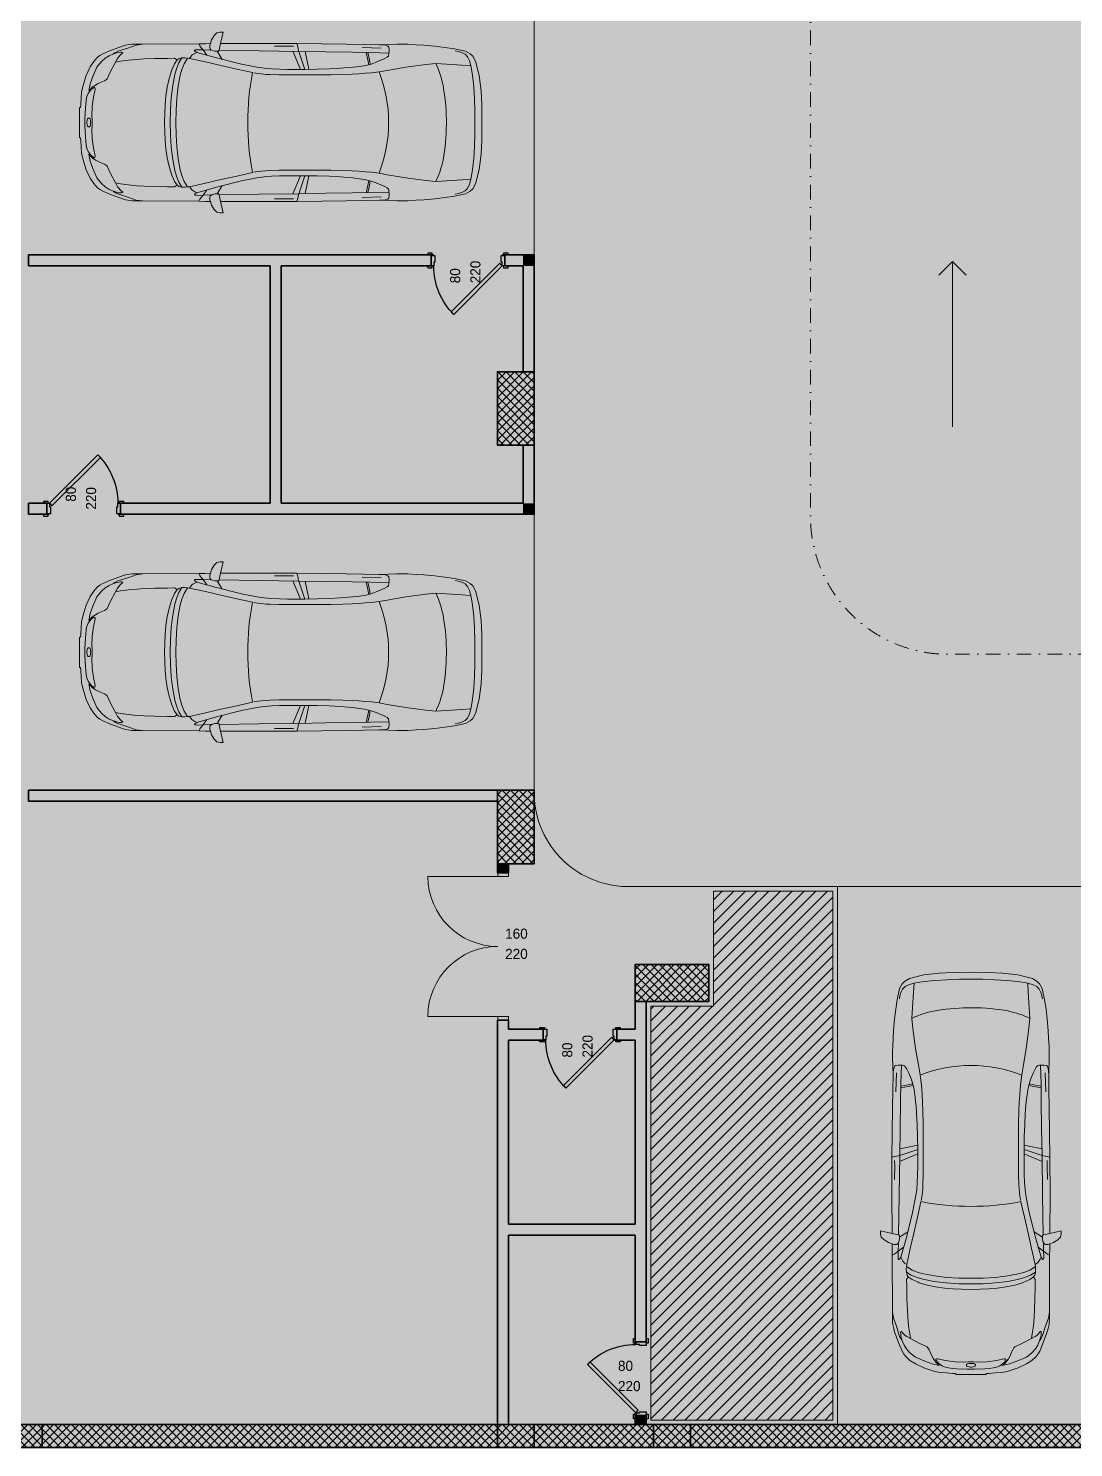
# Model space of a CAD drawing. Header units: millimetres. Extents: x 635850 to 824661, y -5878409 to -5774454.
# Drawn here: x 641890 to 653256, y -5861468 to -5846034 of the extents above; entities that cross this region are included whole.
import ezdxf

# ---------------------------------------------------------------- set-up
doc = ezdxf.new("R2010")
doc.units = ezdxf.units.MM
doc.header["$MEASUREMENT"] = 0
doc.linetypes.add('Dot & Dashed', pattern=[335.138881, 158.75, -88.194444, 0, -88.194437])
for name, color, linetype in [('A - Ndertesa 1 - 2D Drafting', 7, 'Continuous'), ('A - Ndertesa 1 - Muret', 7, 'Continuous'), ('A - Ndertesa 1 - Shtyllat', 7, 'Continuous'), ('ARCHICAD Door Markers', 7, 'Continuous'), ('ARCHICAD Doors', 7, 'Continuous')]:
    doc.layers.add(name, color=color, linetype=linetype)
for name, color, linetype, lineweight, true_color in [('A - Ndertesa 1 - 2D Drafting_Pen_No__102', 7, 'Continuous', 13, 0xcccccc), ('A - Ndertesa 1 - Muret_Pen_No__102', 7, 'Continuous', 13, 0xcccccc), ('A - Ndertesa 1 - Muret_Pen_No__82', 7, 'Continuous', 20, 0xaaaaaa), ('A - Ndertesa 1 - Veturat_Pen_No__102', 7, 'Continuous', 13, 0xcccccc), ('ARCHICAD Door Markers_Pen_No__112', 7, 'Continuous', 13, 0xd5aaaa)]:
    doc.layers.add(name, color=color, linetype=linetype, lineweight=lineweight, true_color=true_color)
for name, color, linetype, lineweight in [('A - Ndertesa 1 - Muret_Pen_No__22', 8, 'Continuous', 35), ('A - Ndertesa 1 - Shtyllat_Pen_No__101', 252, 'Continuous', 13), ('A - Ndertesa 1 - Shtyllat_Pen_No__22', 8, 'Continuous', 35), ('A - Ndertesa 1- Pllaka meskatit 28 cm_Pen_No__121', 255, 'Continuous', 0), ('A - Ndertesa 1- Pllaka meskatit 28 cm_Pen_No__2', 8, 'Continuous', 15), ('ARCHICAD Doors_Pen_No__101', 252, 'Continuous', 13), ('ARCHICAD Doors_Pen_No__22', 8, 'Continuous', 35), ('ARCHICAD Doors_Pen_No__42', 8, 'Continuous', 25)]:
    doc.layers.add(name, color=color, linetype=linetype, lineweight=lineweight)
doc.styles.add('GENERATED_STYLE_1', font='GOTHIC.TTF')
pattern_1 = [(45, (664183.82, -5827429.525), (-45.96194, 45.96194), []), (135, (664183.82, -5827429.525), (45.96194, 45.96194), [])]

# ---------------------------------------------------------------- blocks, each defined once
blk = doc.blocks.new('Wall_9', base_point=(672240, -5861468))
at = {"layer": 'A - Ndertesa 1 - Muret_Pen_No__82', "linetype": 'Continuous', "lineweight": 20, "true_color": 0xaaaaaa}
h = blk.add_hatch(dxfattribs=at)
h.set_pattern_fill('Concrete_Block', color=253, style=0, pattern_type=2)
h.set_pattern_definition(pattern_1)
h.paths.add_polyline_path([(646990, -5861218), (642040, -5861218), (642040, -5861468), (646990, -5861468)])
h = blk.add_hatch(dxfattribs=at)
h.set_pattern_fill('Concrete_Block', color=253, style=0, pattern_type=2)
h.set_pattern_definition(pattern_1)
h.paths.add_polyline_path([(647390, -5861468), (648690, -5861468), (648690, -5861218), (647390, -5861218)])
h = blk.add_hatch(dxfattribs=at)
h.set_pattern_fill('Concrete_Block', color=253, style=0, pattern_type=2)
h.set_pattern_definition(pattern_1)
h.paths.add_polyline_path([(649090, -5861468), (653590, -5861468), (653590, -5861218), (649090, -5861218)])
at = {"layer": 'A - Ndertesa 1 - Muret_Pen_No__22', "color": 8, "linetype": 'Continuous', "lineweight": 35, "flags": 128}
for points in [[(646990, -5861218), (642040, -5861218)], [(648690, -5861218), (647390, -5861218)], [(653590, -5861218), (649090, -5861218)], [(642040, -5861468), (646990, -5861468)], [(647390, -5861468), (648690, -5861468)], [(649090, -5861468), (653590, -5861468)]]:
    blk.add_lwpolyline(points, dxfattribs=at)
blk = doc.blocks.new('Wall_13', base_point=(647390, -5854318))
at = {"layer": 'A - Ndertesa 1 - Muret_Pen_No__102', "linetype": 'Continuous', "lineweight": 0, "true_color": 0xcccccc}
blk.add_hatch(color=254, dxfattribs=at).paths.add_polyline_path([(641891, -5854318), (641891, -5854438), (646990, -5854438), (646990, -5854318)])
at = {"layer": 'A - Ndertesa 1 - Muret_Pen_No__22', "color": 8, "linetype": 'Continuous', "lineweight": 35, "flags": 128}
for points in [[(646990, -5854318), (641891, -5854318)], [(641891, -5854318), (641891, -5854438)], [(641891, -5854438), (646990, -5854438)]]:
    blk.add_lwpolyline(points, dxfattribs=at)
blk = doc.blocks.new('Double Door 25')
at = {"layer": 'ARCHICAD Doors_Pen_No__101', "color": 252, "linetype": 'Continuous', "lineweight": 13}
for p, q in [((-760, 0), (-760, 760)), ((760, 0), (760, 760)), ((-760, 0), (-800, 0)), ((-800, 0), (-800, -115)), ((-760, -115), (-760, 0)), ((800, 0), (760, 0)), ((760, 0), (760, -115)), ((800, -115), (800, 0)), ((-800, -115), (-760, -115)), ((760, -115), (800, -115))]:
    blk.add_line(p, q, dxfattribs=at)
for centre, start, end in [((-760, 0), 0, 90), ((760, 0), 90, 180)]:
    blk.add_arc(centre, 760, start, end, dxfattribs=at)
at = {"layer": 'ARCHICAD Doors_Pen_No__22', "color": 8, "linetype": 'Continuous', "lineweight": 35}
for p, q in [((-800, 5), (-837, 5)), ((-800, 5), (-837, 5)), ((-800, 0), (-800, 5)), ((-800, 0), (-800, 5)), ((-800, -115), (-800, 0)), ((-800, -115), (-800, 0)), ((800, 0), (800, 5)), ((800, 0), (800, 5)), ((800, 5), (837, 5)), ((800, 5), (837, 5)), ((800, -115), (800, 0)), ((800, -115), (800, 0)), ((-800, -115), (-837, -115)), ((-800, -115), (-837, -115)), ((800, -115), (837, -115)), ((800, -115), (837, -115))]:
    blk.add_line(p, q, dxfattribs=at)
blk = doc.blocks.new('D Marker 25_4')
at = {"layer": 'ARCHICAD Door Markers_Pen_No__112', "color": 9, "lineweight": 13, "true_color": 0xd5aaaa, "char_height": 110, "attachment_point": 7, "rotation": 90, "style": 'GENERATED_STYLE_1'}
for s, insert in [('\\A1;{\\pql;\\pt0;\\fCentury Gothic|b0|i0|c0|p34;160\\fCentury Gothic|b0|i0|c0|p34;\\A1{\\H.66x;\\S^  ;}\\fCentury Gothic|b0|i0|c0|p34;\\fCentury Gothic|b0|i0|c0|p34;}', (-52, -35)), ('\\A1;{\\pql;\\pt0;\\fCentury Gothic|b0|i0|c0|p34;220\\fCentury Gothic|b0|i0|c0|p34;\\A1{\\H.66x;\\S^  ;}\\fCentury Gothic|b0|i0|c0|p34;\\fCentury Gothic|b0|i0|c0|p34;}', (168, -35))]:
    blk.add_mtext(s, dxfattribs=dict(at, insert=insert))
blk = doc.blocks.new('Wall_14', base_point=(647110, -5855118))
at = {"layer": 'A - Ndertesa 1 - Muret_Pen_No__102', "linetype": 'Continuous', "lineweight": 0, "true_color": 0xcccccc}
for points in [[(646990, -5855118), (646990, -5855218), (647110, -5855218), (647110, -5855118)], [(646990, -5861217), (647110, -5861217), (647110, -5856818), (646990, -5856818)]]:
    blk.add_hatch(color=254, dxfattribs=at).paths.add_polyline_path(points)
at = {"layer": 'A - Ndertesa 1 - Muret_Pen_No__22', "color": 8, "linetype": 'Continuous', "lineweight": 35}
for p, q in [((646990, -5855218), (646990, -5855181)), ((646995, -5855218), (646990, -5855218)), ((647110, -5855218), (646995, -5855218)), ((647110, -5855218), (647110, -5855181)), ((646990, -5856818), (646990, -5856855)), ((646995, -5856818), (646990, -5856818)), ((647110, -5856818), (646995, -5856818)), ((647110, -5856818), (647110, -5856855))]:
    blk.add_line(p, q, dxfattribs=at)
at = {"layer": 'A - Ndertesa 1 - Muret_Pen_No__22', "color": 8, "linetype": 'Continuous', "lineweight": 35, "flags": 128}
for points in [[(646990, -5855118), (646990, -5855218)], [(647110, -5855218), (647110, -5855118)], [(646990, -5856818), (646990, -5861217)], [(647110, -5856918), (647110, -5856818)], [(647110, -5859038), (647110, -5857038)], [(647110, -5861217), (647110, -5859158)], [(646990, -5861217), (647110, -5861217)]]:
    blk.add_lwpolyline(points, dxfattribs=at)
at = {"layer": 'ARCHICAD Door Markers', "color": 161, "lineweight": 25, "true_color": 0x40a5ff, "rotation": 270}
blk.add_blockref('D Marker 25_4', (647110, -5856018), dxfattribs=at)
at = {"layer": 'ARCHICAD Doors', "color": 21, "linetype": 'Continuous', "lineweight": 18, "true_color": 0xff9955, "zscale": 1000, "rotation": 90}
blk.add_blockref('Double Door 25', (646995, -5856018), dxfattribs=at)
blk = doc.blocks.new('Door 25')
at = {"layer": 'ARCHICAD Doors_Pen_No__22', "color": 8, "linetype": 'Continuous', "lineweight": 35}
for p, q in [((-400, 5), (-437, 5)), ((-400, 5), (-437, 5)), ((-400, 0), (-400, 5)), ((-400, 0), (-400, 5)), ((-400, -115), (-400, 0)), ((-400, -115), (-400, 0)), ((400, 0), (400, 5)), ((400, 0), (400, 5)), ((400, 5), (437, 5)), ((400, 5), (437, 5)), ((400, -115), (400, 0)), ((400, -115), (400, 0)), ((-400, -115), (-437, -115)), ((-400, -115), (-437, -115)), ((400, -115), (437, -115)), ((400, -115), (437, -115))]:
    blk.add_line(p, q, dxfattribs=at)
at = {"layer": 'ARCHICAD Doors_Pen_No__42', "color": 8, "linetype": 'Continuous', "lineweight": 25}
for p, q in [((-182, 498), (-154, 526)), ((344, -28), (-182, 498)), ((-154, 526), (372, 0)), ((-387, 24), (-437, 24)), ((-437, 24), (-437, 5)), ((-437, 5), (-387, 5)), ((-375, 5), (-400, 5)), ((-400, 5), (-400, 0)), ((-400, 0), (-375, 0)), ((-372, 0), (-400, 0)), ((-400, 0), (-400, -115)), ((-387, 5), (-387, 24)), ((-375, 0), (-375, 5)), ((-372, -40), (-372, 0)), ((372, 0), (344, -28)), ((400, 0), (372, 0)), ((372, 0), (372, -40)), ((400, 5), (375, 5)), ((375, 5), (375, 0)), ((375, 0), (400, 0)), ((437, 24), (387, 24)), ((387, 24), (387, 5)), ((387, 5), (437, 5)), ((400, 0), (400, 5)), ((400, -115), (400, 0)), ((437, 5), (437, 24)), ((-387, -115), (-437, -115)), ((-437, -115), (-437, -134)), ((-437, -134), (-387, -134)), ((-400, -115), (-360, -115)), ((-387, -134), (-387, -115)), ((-360, -40), (-372, -40)), ((-360, -115), (-360, -40)), ((372, -40), (360, -40)), ((360, -40), (360, -115)), ((360, -115), (400, -115)), ((437, -115), (387, -115)), ((387, -115), (387, -134)), ((387, -134), (437, -134)), ((437, -134), (437, -115))]:
    blk.add_line(p, q, dxfattribs=at)
blk.add_arc((372, 0), 744, 135, 180, dxfattribs=at)
blk = doc.blocks.new('D Marker 25_3')
at = {"layer": 'ARCHICAD Door Markers_Pen_No__112', "color": 9, "lineweight": 13, "true_color": 0xd5aaaa, "char_height": 110, "attachment_point": 7, "rotation": 270, "style": 'GENERATED_STYLE_1'}
for s, insert in [('\\A1;{\\pql;\\pt0;\\fCentury Gothic|b0|i0|c0|p34;220\\fCentury Gothic|b0|i0|c0|p34;\\A1{\\H.66x;\\S^  ;}\\fCentury Gothic|b0|i0|c0|p34;\\fCentury Gothic|b0|i0|c0|p34;}', (-168, 188)), ('\\A1;{\\pql;\\pt0;\\fCentury Gothic|b0|i0|c0|p34;80\\fCentury Gothic|b0|i0|c0|p34;\\A1{\\H.66x;\\S^  ;}\\fCentury Gothic|b0|i0|c0|p34;\\fCentury Gothic|b0|i0|c0|p34;}', (52, 188))]:
    blk.add_mtext(s, dxfattribs=dict(at, insert=insert))
blk = doc.blocks.new('Wall_15', base_point=(648610, -5856918))
at = {"layer": 'A - Ndertesa 1 - Muret_Pen_No__102', "linetype": 'Continuous', "lineweight": 0, "true_color": 0xcccccc}
for points in [[(647110, -5856918), (647110, -5857038), (647490, -5857038), (647490, -5856918)], [(648490, -5856918), (648290, -5856918), (648290, -5857038), (648490, -5857038)]]:
    blk.add_hatch(color=254, dxfattribs=at).paths.add_polyline_path(points)
at = {"layer": 'A - Ndertesa 1 - Muret_Pen_No__22', "color": 8, "linetype": 'Continuous', "lineweight": 35}
for p, q in [((647490, -5856918), (647453, -5856918)), ((647490, -5856918), (647490, -5857033)), ((648290, -5856918), (648327, -5856918)), ((648290, -5856918), (648290, -5857033)), ((647490, -5857038), (647453, -5857038)), ((647490, -5857033), (647490, -5857038)), ((648290, -5857033), (648290, -5857038)), ((648290, -5857038), (648327, -5857038))]:
    blk.add_line(p, q, dxfattribs=at)
at = {"layer": 'A - Ndertesa 1 - Muret_Pen_No__22', "color": 8, "linetype": 'Continuous', "lineweight": 35, "flags": 128}
for points in [[(647490, -5856918), (647110, -5856918)], [(648490, -5856918), (648290, -5856918)], [(647110, -5857038), (647490, -5857038)], [(648290, -5857038), (648490, -5857038)]]:
    blk.add_lwpolyline(points, dxfattribs=at)
at = {"layer": 'ARCHICAD Door Markers', "color": 161, "lineweight": 25, "true_color": 0x40a5ff, "rotation": 180}
blk.add_blockref('D Marker 25_3', (647890, -5857038), dxfattribs=at)
at = {"layer": 'ARCHICAD Doors', "color": 21, "linetype": 'Continuous', "lineweight": 18, "true_color": 0xff9955, "xscale": -1, "zscale": 1000, "rotation": 180}
blk.add_blockref('Door 25', (647890, -5857033), dxfattribs=at)
blk = doc.blocks.new('Wall_16', base_point=(648610, -5859098))
at = {"layer": 'A - Ndertesa 1 - Muret_Pen_No__102', "linetype": 'Continuous', "lineweight": 0, "true_color": 0xcccccc}
blk.add_hatch(color=254, dxfattribs=at).paths.add_polyline_path([(648490, -5859038), (647110, -5859038), (647110, -5859158), (648490, -5859158)])
at = {"layer": 'A - Ndertesa 1 - Muret_Pen_No__22', "color": 8, "linetype": 'Continuous', "lineweight": 35, "flags": 128}
for points in [[(648490, -5859038), (647110, -5859038)], [(647110, -5859158), (648490, -5859158)]]:
    blk.add_lwpolyline(points, dxfattribs=at)
blk = doc.blocks.new('D Marker 25')
at = {"layer": 'ARCHICAD Door Markers_Pen_No__112', "color": 9, "lineweight": 13, "true_color": 0xd5aaaa, "char_height": 110, "attachment_point": 7, "rotation": 90, "style": 'GENERATED_STYLE_1'}
for s, insert in [('\\A1;{\\pql;\\pt0;\\fCentury Gothic|b0|i0|c0|p34;80\\fCentury Gothic|b0|i0|c0|p34;\\A1{\\H.66x;\\S^  ;}\\fCentury Gothic|b0|i0|c0|p34;\\fCentury Gothic|b0|i0|c0|p34;}', (-52, -308)), ('\\A1;{\\pql;\\pt0;\\fCentury Gothic|b0|i0|c0|p34;220\\fCentury Gothic|b0|i0|c0|p34;\\A1{\\H.66x;\\S^  ;}\\fCentury Gothic|b0|i0|c0|p34;\\fCentury Gothic|b0|i0|c0|p34;}', (168, -308))]:
    blk.add_mtext(s, dxfattribs=dict(at, insert=insert))
blk = doc.blocks.new('Wall_18', base_point=(648610, -5856617))
at = {"layer": 'A - Ndertesa 1 - Muret_Pen_No__102', "linetype": 'Continuous', "lineweight": 0, "true_color": 0xcccccc}
for points in [[(648490, -5856617), (648490, -5860318), (648610, -5860318), (648610, -5856617)], [(648490, -5861217), (648610, -5861217), (648610, -5861118), (648490, -5861118)]]:
    blk.add_hatch(color=254, dxfattribs=at).paths.add_polyline_path(points)
at = {"layer": 'A - Ndertesa 1 - Muret_Pen_No__22', "color": 8, "linetype": 'Continuous', "lineweight": 35}
for p, q in [((648490, -5860318), (648490, -5860281)), ((648495, -5860318), (648490, -5860318)), ((648610, -5860318), (648495, -5860318)), ((648610, -5860318), (648610, -5860281)), ((648490, -5861118), (648490, -5861155)), ((648495, -5861118), (648490, -5861118)), ((648610, -5861118), (648495, -5861118)), ((648610, -5861118), (648610, -5861155))]:
    blk.add_line(p, q, dxfattribs=at)
at = {"layer": 'A - Ndertesa 1 - Muret_Pen_No__22', "color": 8, "linetype": 'Continuous', "lineweight": 35, "flags": 128}
for points in [[(648490, -5856617), (648490, -5856918)], [(648610, -5856617), (648490, -5856617)], [(648610, -5860318), (648610, -5856617)], [(648490, -5857038), (648490, -5859038)], [(648490, -5859158), (648490, -5860318)], [(648490, -5861118), (648490, -5861217)], [(648610, -5861217), (648610, -5861118)], [(648490, -5861217), (648610, -5861217)]]:
    blk.add_lwpolyline(points, dxfattribs=at)
at = {"layer": 'ARCHICAD Door Markers', "color": 161, "lineweight": 25, "true_color": 0x40a5ff, "rotation": 270}
blk.add_blockref('D Marker 25', (648610, -5860718), dxfattribs=at)
at = {"layer": 'ARCHICAD Doors', "color": 21, "linetype": 'Continuous', "lineweight": 18, "true_color": 0xff9955, "xscale": -1, "zscale": 1000, "rotation": 90}
blk.add_blockref('Door 25', (648495, -5860718), dxfattribs=at)
blk = doc.blocks.new('Door 25_2')
at = {"layer": 'ARCHICAD Doors_Pen_No__22', "color": 8, "linetype": 'Continuous', "lineweight": 35}
for p, q in [((-400, 0), (-437, 0)), ((-400, 0), (-437, 0)), ((-400, 0), (-400, -115)), ((-400, 0), (-400, -115)), ((400, 0), (400, -115)), ((400, 0), (400, -115)), ((400, 0), (437, 0)), ((400, 0), (437, 0)), ((-400, -120), (-437, -120)), ((-400, -120), (-437, -120)), ((-400, -115), (-400, -120)), ((-400, -115), (-400, -120)), ((400, -115), (400, -120)), ((400, -115), (400, -120)), ((400, -120), (437, -120)), ((400, -120), (437, -120))]:
    blk.add_line(p, q, dxfattribs=at)
at = {"layer": 'ARCHICAD Doors_Pen_No__42', "color": 8, "linetype": 'Continuous', "lineweight": 25}
for p, q in [((-182, 498), (-154, 526)), ((344, -28), (-182, 498)), ((-154, 526), (372, 0)), ((-437, 0), (-437, 19)), ((-437, 19), (-387, 19)), ((-387, 0), (-437, 0)), ((-372, 0), (-400, 0)), ((-400, 0), (-400, -115)), ((-387, 19), (-387, 0)), ((-372, -40), (-372, 0)), ((372, 0), (344, -28)), ((400, 0), (372, 0)), ((372, 0), (372, -40)), ((387, 19), (437, 19)), ((387, 0), (387, 19)), ((437, 0), (387, 0)), ((400, -115), (400, 0)), ((437, 19), (437, 0)), ((-437, -139), (-437, -120)), ((-437, -120), (-387, -120)), ((-387, -139), (-437, -139)), ((-400, -120), (-400, -115)), ((-400, -115), (-375, -115)), ((-400, -115), (-360, -115)), ((-375, -120), (-400, -120)), ((-387, -120), (-387, -139)), ((-375, -115), (-375, -120)), ((-360, -40), (-372, -40)), ((-360, -115), (-360, -40)), ((372, -40), (360, -40)), ((360, -40), (360, -115)), ((360, -115), (400, -115)), ((375, -120), (375, -115)), ((375, -115), (400, -115)), ((400, -120), (375, -120)), ((387, -120), (437, -120)), ((387, -139), (387, -120)), ((437, -139), (387, -139)), ((400, -115), (400, -120)), ((437, -120), (437, -139))]:
    blk.add_line(p, q, dxfattribs=at)
blk.add_arc((372, 0), 744, 135, 180, dxfattribs=at)
blk = doc.blocks.new('D Marker 25_2')
at = {"layer": 'ARCHICAD Door Markers_Pen_No__112', "color": 9, "lineweight": 13, "true_color": 0xd5aaaa, "char_height": 110, "attachment_point": 7, "rotation": 90, "style": 'GENERATED_STYLE_1'}
for s, insert in [('\\A1;{\\pql;\\pt0;\\fCentury Gothic|b0|i0|c0|p34;80\\fCentury Gothic|b0|i0|c0|p34;\\A1{\\H.66x;\\S^  ;}\\fCentury Gothic|b0|i0|c0|p34;\\fCentury Gothic|b0|i0|c0|p34;}', (-52, 16)), ('\\A1;{\\pql;\\pt0;\\fCentury Gothic|b0|i0|c0|p34;220\\fCentury Gothic|b0|i0|c0|p34;\\A1{\\H.66x;\\S^  ;}\\fCentury Gothic|b0|i0|c0|p34;\\fCentury Gothic|b0|i0|c0|p34;}', (168, -70))]:
    blk.add_mtext(s, dxfattribs=dict(at, insert=insert))
blk = doc.blocks.new('Wall_25', base_point=(641891, -5851318))
at = {"layer": 'A - Ndertesa 1 - Muret_Pen_No__102', "linetype": 'Continuous', "lineweight": 0, "true_color": 0xcccccc}
for points in [[(641891, -5851198), (641891, -5851318), (642091, -5851318), (642091, -5851198)], [(647270, -5851198), (642891, -5851198), (642891, -5851318), (647270, -5851318)], [(647270, -5851198), (647390, -5851318), (647390, -5851198)], [(647270, -5851318), (647390, -5851318), (647270, -5851198)]]:
    blk.add_hatch(color=254, dxfattribs=at).paths.add_polyline_path(points)
at = {"layer": 'A - Ndertesa 1 - Muret_Pen_No__22', "color": 8, "linetype": 'Continuous', "lineweight": 35}
for p, q in [((642091, -5851198), (642054, -5851198)), ((642091, -5851198), (642091, -5851313)), ((642891, -5851198), (642928, -5851198)), ((642891, -5851198), (642891, -5851313)), ((642091, -5851318), (642054, -5851318)), ((642091, -5851313), (642091, -5851318)), ((642891, -5851313), (642891, -5851318)), ((642891, -5851318), (642928, -5851318))]:
    blk.add_line(p, q, dxfattribs=at)
at = {"layer": 'A - Ndertesa 1 - Muret_Pen_No__22', "color": 8, "linetype": 'Continuous', "lineweight": 35, "flags": 128}
for points in [[(642091, -5851198), (641891, -5851198)], [(641891, -5851318), (641891, -5851198)], [(644520, -5851198), (642891, -5851198)], [(647270, -5851198), (644640, -5851198)], [(647390, -5851318), (647390, -5851198)], [(641891, -5851318), (642091, -5851318)], [(642891, -5851318), (647390, -5851318)]]:
    blk.add_lwpolyline(points, dxfattribs=at)
at = {"layer": 'ARCHICAD Door Markers', "color": 161, "lineweight": 25, "true_color": 0x40a5ff}
blk.add_blockref('D Marker 25_2', (642491, -5851198), dxfattribs=at)
at = {"layer": 'ARCHICAD Doors', "color": 21, "linetype": 'Continuous', "lineweight": 18, "true_color": 0xff9955, "xscale": -1, "zscale": 1000}
blk.add_blockref('Door 25_2', (642491, -5851198), dxfattribs=at)
blk = doc.blocks.new('Wall_26', base_point=(647390, -5851318))
at = {"layer": 'A - Ndertesa 1 - Muret_Pen_No__102', "linetype": 'Continuous', "lineweight": 0, "true_color": 0xcccccc}
for points in [[(647270, -5848618), (647390, -5848498), (647270, -5848498)], [(647270, -5848618), (647390, -5848618), (647390, -5848498)], [(647390, -5848618), (647270, -5848618), (647270, -5849768), (647390, -5849768)], [(647270, -5850568), (647270, -5851198), (647390, -5851198), (647390, -5850568)]]:
    blk.add_hatch(color=254, dxfattribs=at).paths.add_polyline_path(points)
at = {"layer": 'A - Ndertesa 1 - Muret_Pen_No__22', "color": 8, "linetype": 'Continuous', "lineweight": 35, "flags": 128}
for points in [[(647390, -5848498), (647270, -5848498)], [(647390, -5849768), (647390, -5848498)], [(647270, -5848618), (647270, -5849768)], [(647270, -5850568), (647270, -5851198)], [(647390, -5851198), (647390, -5850568)]]:
    blk.add_lwpolyline(points, dxfattribs=at)
blk = doc.blocks.new('Wall_27', base_point=(647390, -5848498))
at = {"layer": 'A - Ndertesa 1 - Muret_Pen_No__102', "linetype": 'Continuous', "lineweight": 0, "true_color": 0xcccccc}
for points in [[(641891, -5848498), (641891, -5848618), (646270, -5848618), (646270, -5848498)], [(647070, -5848498), (647070, -5848618), (647270, -5848618), (647270, -5848498)]]:
    blk.add_hatch(color=254, dxfattribs=at).paths.add_polyline_path(points)
at = {"layer": 'A - Ndertesa 1 - Muret_Pen_No__22', "color": 8, "linetype": 'Continuous', "lineweight": 35}
for p, q in [((646270, -5848498), (646233, -5848498)), ((646270, -5848503), (646270, -5848498)), ((647070, -5848498), (647107, -5848498)), ((647070, -5848503), (647070, -5848498)), ((646270, -5848618), (646233, -5848618)), ((646270, -5848618), (646270, -5848503)), ((647070, -5848618), (647070, -5848503)), ((647070, -5848618), (647107, -5848618))]:
    blk.add_line(p, q, dxfattribs=at)
at = {"layer": 'A - Ndertesa 1 - Muret_Pen_No__22', "color": 8, "linetype": 'Continuous', "lineweight": 35, "flags": 128}
for points in [[(646270, -5848498), (641891, -5848498)], [(641891, -5848498), (641891, -5848618)], [(647270, -5848498), (647070, -5848498)], [(641891, -5848618), (644520, -5848618)], [(644640, -5848618), (646270, -5848618)], [(647070, -5848618), (647270, -5848618)]]:
    blk.add_lwpolyline(points, dxfattribs=at)
at = {"layer": 'ARCHICAD Door Markers', "color": 161, "lineweight": 25, "true_color": 0x40a5ff, "rotation": 180}
blk.add_blockref('D Marker 25_3', (646670, -5848618), dxfattribs=at)
at = {"layer": 'ARCHICAD Doors', "color": 21, "linetype": 'Continuous', "lineweight": 18, "true_color": 0xff9955, "xscale": -1, "zscale": 1000, "rotation": 180}
blk.add_blockref('Door 25_2', (646670, -5848618), dxfattribs=at)
blk = doc.blocks.new('Wall_28', base_point=(644580, -5851318))
at = {"layer": 'A - Ndertesa 1 - Muret_Pen_No__102', "linetype": 'Continuous', "lineweight": 0, "true_color": 0xcccccc}
blk.add_hatch(color=254, dxfattribs=at).paths.add_polyline_path([(644640, -5851198), (644640, -5848618), (644520, -5848618), (644520, -5851198)])
at = {"layer": 'A - Ndertesa 1 - Muret_Pen_No__22', "color": 8, "linetype": 'Continuous', "lineweight": 35, "flags": 128}
for points in [[(644520, -5848618), (644520, -5851198)], [(644640, -5851198), (644640, -5848618)]]:
    blk.add_lwpolyline(points, dxfattribs=at)
blk = doc.blocks.new('Column_26', base_point=(648890, -5861343))
at = {"layer": 'A - Ndertesa 1 - Shtyllat_Pen_No__101', "linetype": 'Continuous', "lineweight": 13}
h = blk.add_hatch(dxfattribs=at)
h.set_pattern_fill('Concrete_Block', color=252, style=0, pattern_type=2)
h.set_pattern_definition(pattern_1)
h.paths.add_polyline_path([(648690, -5861468), (649090, -5861468), (649090, -5861218), (648690, -5861218)])
at = {"layer": 'A - Ndertesa 1 - Shtyllat_Pen_No__22', "color": 8, "linetype": 'Continuous', "lineweight": 35, "flags": 128}
blk.add_lwpolyline([(648690, -5861468), (649090, -5861468), (649090, -5861218), (648690, -5861218)], close=True, dxfattribs=at)
blk = doc.blocks.new('Column_36', base_point=(641840, -5861343))
at = {"layer": 'A - Ndertesa 1 - Shtyllat_Pen_No__101', "linetype": 'Continuous', "lineweight": 13}
h = blk.add_hatch(dxfattribs=at)
h.set_pattern_fill('Concrete_Block', color=252, style=0, pattern_type=2)
h.set_pattern_definition(pattern_1)
h.paths.add_polyline_path([(641640, -5861468), (642040, -5861468), (642040, -5861218), (641640, -5861218)])
at = {"layer": 'A - Ndertesa 1 - Shtyllat_Pen_No__22', "color": 8, "linetype": 'Continuous', "lineweight": 35, "flags": 128}
blk.add_lwpolyline([(641640, -5861468), (642040, -5861468), (642040, -5861218), (641640, -5861218)], close=True, dxfattribs=at)
blk = doc.blocks.new('Column_56', base_point=(648890, -5856415))
at = {"layer": 'A - Ndertesa 1 - Shtyllat_Pen_No__101', "linetype": 'Continuous', "lineweight": 13}
h = blk.add_hatch(dxfattribs=at)
h.set_pattern_fill('Concrete_Block', color=252, style=0, pattern_type=2)
h.set_pattern_definition(pattern_1)
h.paths.add_polyline_path([(648490, -5856615), (649290, -5856615), (649290, -5856215), (648490, -5856215)])
at = {"layer": 'A - Ndertesa 1 - Shtyllat_Pen_No__22', "color": 8, "linetype": 'Continuous', "lineweight": 35, "flags": 128}
blk.add_lwpolyline([(648490, -5856615), (649290, -5856615), (649290, -5856215), (648490, -5856215)], close=True, dxfattribs=at)
blk = doc.blocks.new('Column_57', base_point=(647190, -5854718))
at = {"layer": 'A - Ndertesa 1 - Shtyllat_Pen_No__101', "linetype": 'Continuous', "lineweight": 13}
h = blk.add_hatch(dxfattribs=at)
h.set_pattern_fill('Concrete_Block', color=252, style=0, pattern_type=2)
h.set_pattern_definition(pattern_1)
h.paths.add_polyline_path([(647390, -5855118), (647390, -5854318), (646990, -5854318), (646990, -5855118)])
at = {"layer": 'A - Ndertesa 1 - Shtyllat_Pen_No__22', "color": 8, "linetype": 'Continuous', "lineweight": 35, "flags": 128}
blk.add_lwpolyline([(647390, -5855118), (647390, -5854318), (646990, -5854318), (646990, -5855118)], close=True, dxfattribs=at)
blk = doc.blocks.new('Column_58', base_point=(647190, -5850168))
at = {"layer": 'A - Ndertesa 1 - Shtyllat_Pen_No__101', "linetype": 'Continuous', "lineweight": 13}
h = blk.add_hatch(dxfattribs=at)
h.set_pattern_fill('Concrete_Block', color=252, style=0, pattern_type=2)
h.set_pattern_definition(pattern_1)
h.paths.add_polyline_path([(646990, -5850568), (647390, -5850568), (647390, -5849768), (646990, -5849768)])
at = {"layer": 'A - Ndertesa 1 - Shtyllat_Pen_No__22', "color": 8, "linetype": 'Continuous', "lineweight": 35, "flags": 128}
blk.add_lwpolyline([(646990, -5850568), (647390, -5850568), (647390, -5849768), (646990, -5849768)], close=True, dxfattribs=at)
blk = doc.blocks.new('Column_61', base_point=(647190, -5861343))
at = {"layer": 'A - Ndertesa 1 - Shtyllat_Pen_No__101', "linetype": 'Continuous', "lineweight": 13}
h = blk.add_hatch(dxfattribs=at)
h.set_pattern_fill('Concrete_Block', color=252, style=0, pattern_type=2)
h.set_pattern_definition(pattern_1)
h.paths.add_polyline_path([(646990, -5861468), (647390, -5861468), (647390, -5861218), (646990, -5861218)])
at = {"layer": 'A - Ndertesa 1 - Shtyllat_Pen_No__22', "color": 8, "linetype": 'Continuous', "lineweight": 35, "flags": 128}
blk.add_lwpolyline([(646990, -5861468), (647390, -5861468), (647390, -5861218), (646990, -5861218)], close=True, dxfattribs=at)
blk = doc.blocks.new('Car 05 25')
at = {"layer": 'A - Ndertesa 1 - Veturat_Pen_No__102', "color": 254, "linetype": 'Continuous', "lineweight": 13, "true_color": 0xcccccc}
for p, q in [((-627, 772), (-665, 761)), ((-595, 778), (-627, 772)), ((125, 791), (129, 820)), ((126, 744), (125, 791)), ((129, 820), (139, 832)), ((139, 832), (165, 840)), ((165, 840), (195, 844)), ((195, 844), (231, 846)), ((211, 809), (418, 816)), ((1109, 774), (814, 769)), ((1036, 773), (997, 579)), ((1042, 578), (1108, 774)), ((1173, 775), (1090, 578)), ((1115, 809), (1109, 774)), ((1109, 774), (1538, 780)), ((1120, 833), (1115, 809)), ((1121, 838), (1120, 836)), ((1120, 836), (1120, 833)), ((1130, 859), (1121, 838)), ((1163, 830), (1220, 829)), ((1220, 829), (1370, 831)), ((1538, 780), (1975, 786)), ((1939, 686), (1996, 777)), ((1958, 858), (1977, 777)), ((1977, 777), (2020, 777)), ((2020, 777), (2044, 783)), ((2044, 783), (2063, 792)), ((2063, 792), (2070, 800)), ((2069, 788), (2065, 794)), ((2075, 836), (2068, 858)), ((2069, 788), (2148, 790)), ((2070, 800), (2075, 809)), ((2075, 809), (2075, 836)), ((2107, 732), (2148, 790)), ((2148, 790), (2167, 814)), ((2148, 790), (2206, 792)), ((2167, 814), (2182, 834)), ((2182, 834), (2193, 856)), ((2206, 792), (2227, 791)), ((2227, 791), (2233, 790)), ((2234, 774), (2227, 770)), ((2233, 790), (2238, 787)), ((2238, 777), (2234, 774)), ((2241, 784), (2238, 787)), ((2238, 777), (2241, 781)), ((2241, 781), (2241, 784)), ((2808, 853), (2877, 843)), ((2877, 843), (2954, 814)), ((2904, 833), (2905, 833)), ((2954, 814), (3076, 775)), ((3100, 763), (3076, 775)), ((-768, 602), (-751, 670)), ((-764, 617), (-666, 624)), ((-729, 716), (-751, 670)), ((-701, 743), (-729, 716)), ((-665, 761), (-701, 743)), ((-666, 624), (-501, 634)), ((-501, 634), (-383, 642)), ((-383, 642), (-274, 631)), ((-274, 631), (-56, 601)), ((327, 762), (125, 756)), ((132, 723), (126, 744)), ((147, 711), (132, 723)), ((171, 697), (147, 711)), ((213, 677), (171, 697)), ((266, 655), (213, 677)), ((319, 636), (266, 655)), ((393, 618), (319, 636)), ((522, 765), (327, 762)), ((339, 683), (330, 634)), ((355, 762), (339, 683)), ((357, 683), (347, 629)), ((373, 763), (357, 683)), ((475, 607), (393, 618)), ((814, 769), (522, 765)), ((1730, 634), (1562, 601)), ((2000, 702), (1730, 634)), ((1780, 582), (1953, 621)), ((1953, 621), (2122, 660)), ((2000, 702), (2214, 763)), ((2122, 660), (2294, 698)), ((2227, 770), (2214, 763)), ((2214, 763), (2238, 752)), ((2238, 752), (2259, 740)), ((2259, 740), (2269, 731)), ((2269, 731), (2279, 722)), ((2279, 722), (2294, 698)), ((2294, 698), (2317, 701)), ((2294, 698), (2294, 698)), ((2317, 701), (2346, 703)), ((2355, 640), (2317, 701)), ((2346, 703), (2379, 702)), ((2380, 575), (2355, 640)), ((2410, 649), (2379, 702)), ((2379, 702), (2411, 694)), ((2436, 583), (2410, 649)), ((2411, 694), (2411, 694)), ((2429, 682), (2411, 694)), ((2429, 682), (2457, 700)), ((2429, 682), (2429, 682)), ((2429, 682), (2457, 640)), ((2457, 700), (2535, 698)), ((2457, 640), (2487, 574)), ((2535, 698), (2535, 698)), ((2535, 698), (2673, 696)), ((2673, 696), (2787, 691)), ((2787, 691), (2868, 687)), ((2868, 687), (2960, 679)), ((2960, 679), (2868, 687)), ((2960, 679), (3047, 666)), ((3022, 758), (3024, 762)), ((3024, 754), (3022, 758)), ((3024, 762), (3035, 765)), ((3038, 743), (3024, 754)), ((3035, 765), (3047, 764)), ((3051, 731), (3038, 743)), ((3047, 764), (3061, 763)), ((3047, 666), (3100, 657)), ((3065, 715), (3051, 731)), ((3061, 763), (3090, 757)), ((3077, 698), (3065, 715)), ((3100, 657), (3077, 698)), ((3090, 757), (3108, 751)), ((3114, 753), (3100, 763)), ((3153, 554), (3100, 657)), ((3108, 751), (3123, 746)), ((3123, 746), (3114, 753)), ((3170, 727), (3123, 746)), ((3212, 701), (3170, 727)), ((3254, 663), (3212, 701)), ((3302, 603), (3254, 663)), ((-783, 510), (-795, 391)), ((-768, 602), (-783, 510)), ((-56, 601), (146, 567)), ((146, 567), (233, 552)), ((233, 552), (315, 541)), ((315, 541), (384, 535)), ((384, 535), (454, 530)), ((454, 530), (526, 526)), ((521, 602), (475, 607)), ((570, 597), (521, 602)), ((526, 526), (628, 522)), ((653, 591), (570, 597)), ((628, 522), (757, 518)), ((773, 585), (653, 591)), ((757, 518), (1323, 518)), ((907, 580), (773, 585)), ((1042, 578), (907, 580)), ((1228, 578), (1042, 578)), ((1316, 580), (1228, 578)), ((1403, 584), (1316, 580)), ((1323, 518), (1420, 522)), ((1484, 590), (1403, 584)), ((1420, 522), (1467, 524)), ((1467, 524), (1511, 528)), ((1562, 601), (1484, 590)), ((1511, 528), (1554, 533)), ((1554, 533), (1597, 541)), ((1597, 541), (1597, 541)), ((1611, 544), (1780, 582)), ((2397, 514), (2380, 575)), ((2419, 396), (2397, 514)), ((2454, 522), (2436, 583)), ((2478, 401), (2454, 522)), ((2487, 574), (2492, 562)), ((2492, 562), (2518, 477)), ((2518, 477), (2538, 384)), ((3190, 476), (3153, 554)), ((3199, 467), (3190, 476)), ((3221, 454), (3199, 467)), ((3302, 603), (3346, 501)), ((3346, 501), (3374, 420)), ((-795, 391), (-802, 259)), ((2434, 266), (2419, 396)), ((2494, 269), (2478, 401)), ((2538, 384), (2551, 286)), ((3256, 439), (3221, 454)), ((3288, 425), (3256, 439)), ((3319, 408), (3288, 425)), ((3353, 384), (3319, 408)), ((3325, 377), (3321, 370)), ((3321, 370), (3321, 362)), ((3321, 362), (3338, 277)), ((3328, 380), (3325, 377)), ((3338, 379), (3328, 380)), ((3364, 358), (3338, 379)), ((3377, 360), (3353, 384)), ((3397, 316), (3364, 358)), ((3391, 344), (3374, 420)), ((3391, 344), (3377, 360)), ((3408, 289), (3397, 316)), ((-802, 259), (-807, 125)), ((2442, 132), (2434, 266)), ((2503, 133), (2494, 269)), ((2551, 286), (2560, 194)), ((2560, 194), (2564, 101)), ((3338, 277), (3352, 173)), ((3352, 173), (3358, 76)), ((3408, 289), (3414, 267)), ((3414, 267), (3418, 243)), ((3418, 243), (3424, 201)), ((3424, 201), (3428, 152)), ((-807, 125), (-808, 0)), ((-807, -125), (-808, 0)), ((2444, 0), (2442, 132)), ((2444, 0), (2442, -132)), ((2506, 0), (2503, 133)), ((2564, 101), (2566, 0)), ((2564, -101), (2566, 0)), ((3354, 28), (3358, 76)), ((3354, 28), (3354, -1)), ((3354, -28), (3354, 1)), ((3371, 12), (3370, -1)), ((3371, -12), (3370, 1)), ((3372, 24), (3371, 12)), ((3376, 39), (3372, 24)), ((3382, 47), (3376, 39)), ((3386, 48), (3382, 47)), ((3386, 48), (3394, 48)), ((3399, 47), (3394, 48)), ((3404, 39), (3399, 47)), ((3404, 39), (3408, 24)), ((3408, 24), (3410, 8)), ((3410, 8), (3410, 0)), ((3432, 40), (3428, 152)), ((3432, 57), (3432, 57)), ((3432, 0), (3432, 40)), ((3432, 0), (3432, -40)), ((-802, -259), (-807, -125)), ((2442, -132), (2434, -266)), ((2503, -133), (2494, -269)), ((2506, 0), (2503, -133)), ((2560, -194), (2564, -101)), ((3352, -173), (3358, -76)), ((3354, -28), (3358, -76)), ((3372, -24), (3371, -12)), ((3376, -39), (3372, -24)), ((3382, -47), (3376, -39)), ((3386, -48), (3382, -47)), ((3386, -48), (3394, -48)), ((3399, -47), (3394, -48)), ((3404, -39), (3399, -47)), ((3404, -39), (3408, -24)), ((3408, -24), (3410, -8)), ((3410, -8), (3410, 0)), ((3424, -201), (3428, -152)), ((3432, -40), (3428, -152)), ((3432, -57), (3432, -57)), ((-795, -391), (-802, -259)), ((2434, -266), (2419, -396)), ((2494, -269), (2478, -401)), ((2538, -384), (2551, -286)), ((2551, -286), (2560, -194)), ((3321, -362), (3338, -277)), ((3338, -277), (3352, -173)), ((3408, -289), (3397, -316)), ((3408, -289), (3414, -267)), ((3414, -267), (3418, -243)), ((3418, -243), (3424, -201)), ((-783, -510), (-795, -391)), ((2419, -396), (2397, -514)), ((2478, -401), (2454, -522)), ((2518, -477), (2538, -384)), ((3221, -454), (3199, -467)), ((3256, -439), (3221, -454)), ((3288, -425), (3256, -439)), ((3319, -408), (3288, -425)), ((3353, -384), (3319, -408)), ((3321, -370), (3321, -362)), ((3325, -377), (3321, -370)), ((3328, -380), (3325, -377)), ((3338, -379), (3328, -380)), ((3364, -358), (3338, -379)), ((3346, -501), (3374, -420)), ((3377, -360), (3353, -384)), ((3397, -316), (3364, -358)), ((3391, -344), (3374, -420)), ((3391, -344), (3377, -360)), ((-768, -602), (-783, -510)), ((-768, -602), (-751, -670)), ((-764, -617), (-666, -624)), ((-274, -631), (-56, -601)), ((-56, -601), (146, -567)), ((146, -567), (233, -552)), ((233, -552), (315, -541)), ((315, -541), (384, -535)), ((384, -535), (454, -530)), ((475, -607), (393, -618)), ((454, -530), (526, -526)), ((521, -602), (475, -607)), ((570, -597), (521, -602)), ((526, -526), (628, -522)), ((653, -591), (570, -597)), ((628, -522), (757, -518)), ((773, -585), (653, -591)), ((757, -518), (1323, -518)), ((907, -580), (773, -585)), ((1042, -578), (907, -580)), ((1036, -773), (997, -579)), ((1042, -578), (1108, -774)), ((1228, -578), (1042, -578)), ((1173, -775), (1090, -578)), ((1316, -580), (1228, -578)), ((1403, -584), (1316, -580)), ((1323, -518), (1420, -522)), ((1484, -590), (1403, -584)), ((1420, -522), (1467, -524)), ((1467, -524), (1511, -528)), ((1562, -601), (1484, -590)), ((1511, -528), (1554, -533)), ((1554, -533), (1597, -541)), ((1730, -634), (1562, -601)), ((1597, -541), (1597, -541)), ((1611, -544), (1780, -582)), ((1780, -582), (1953, -621)), ((2380, -575), (2355, -640)), ((2397, -514), (2380, -575)), ((2436, -583), (2410, -649)), ((2454, -522), (2436, -583)), ((2457, -640), (2487, -574)), ((2487, -574), (2492, -562)), ((2492, -562), (2518, -477)), ((3153, -554), (3100, -657)), ((3190, -476), (3153, -554)), ((3199, -467), (3190, -476)), ((3302, -603), (3254, -663)), ((3302, -603), (3346, -501)), ((-729, -716), (-751, -670)), ((-701, -743), (-729, -716)), ((-665, -761), (-701, -743)), ((-666, -624), (-501, -634)), ((-627, -772), (-665, -761)), ((-501, -634), (-383, -642)), ((-383, -642), (-274, -631)), ((126, -744), (125, -791)), ((327, -762), (125, -756)), ((132, -723), (126, -744)), ((147, -711), (132, -723)), ((171, -697), (147, -711)), ((213, -677), (171, -697)), ((266, -655), (213, -677)), ((319, -636), (266, -655)), ((393, -618), (319, -636)), ((522, -765), (327, -762)), ((339, -683), (330, -634)), ((355, -762), (339, -683)), ((357, -683), (347, -629)), ((373, -763), (357, -683)), ((814, -769), (522, -765)), ((1109, -774), (814, -769)), ((2000, -702), (1730, -634)), ((1939, -686), (1996, -777)), ((1953, -621), (2122, -660)), ((2000, -702), (2214, -763)), ((2107, -732), (2148, -790)), ((2122, -660), (2294, -698)), ((2214, -763), (2238, -752)), ((2227, -770), (2214, -763)), ((2234, -774), (2227, -770)), ((2238, -752), (2259, -740)), ((2259, -740), (2269, -731)), ((2269, -731), (2279, -722)), ((2279, -722), (2294, -698)), ((2294, -698), (2317, -701)), ((2294, -698), (2294, -698)), ((2355, -640), (2317, -701)), ((2317, -701), (2346, -703)), ((2346, -703), (2379, -702)), ((2410, -649), (2379, -702)), ((2379, -702), (2411, -694)), ((2429, -682), (2411, -694)), ((2411, -694), (2411, -694)), ((2429, -682), (2457, -640)), ((2429, -682), (2429, -682)), ((2429, -682), (2457, -700)), ((2457, -700), (2535, -698)), ((2535, -698), (2673, -696)), ((2535, -698), (2535, -698)), ((2673, -696), (2787, -691)), ((2787, -691), (2868, -687)), ((2868, -687), (2960, -679)), ((2960, -679), (2868, -687)), ((2960, -679), (3047, -666)), ((3024, -754), (3022, -758)), ((3022, -758), (3024, -762)), ((3038, -743), (3024, -754)), ((3024, -762), (3035, -765)), ((3035, -765), (3047, -764)), ((3051, -731), (3038, -743)), ((3047, -666), (3100, -657)), ((3047, -764), (3061, -763)), ((3065, -715), (3051, -731)), ((3061, -763), (3090, -757)), ((3077, -698), (3065, -715)), ((3100, -763), (3076, -775)), ((3100, -657), (3077, -698)), ((3090, -757), (3108, -751)), ((3114, -753), (3100, -763)), ((3108, -751), (3123, -746)), ((3123, -746), (3114, -753)), ((3170, -727), (3123, -746)), ((3212, -701), (3170, -727)), ((3254, -663), (3212, -701)), ((-595, -778), (-627, -772)), ((125, -791), (129, -820)), ((129, -820), (139, -832)), ((139, -832), (165, -840)), ((165, -840), (195, -844)), ((195, -844), (231, -846)), ((211, -809), (418, -816)), ((1109, -774), (1538, -780)), ((1115, -809), (1109, -774)), ((1120, -833), (1115, -809)), ((1120, -836), (1120, -833)), ((1121, -838), (1120, -836)), ((1130, -859), (1121, -838)), ((1163, -830), (1220, -829)), ((1220, -829), (1370, -831)), ((1538, -780), (1975, -786)), ((1958, -858), (1977, -777)), ((1977, -777), (2020, -777)), ((2020, -777), (2044, -783)), ((2044, -783), (2063, -792)), ((2063, -792), (2070, -800)), ((2069, -788), (2065, -794)), ((2075, -836), (2068, -858)), ((2069, -788), (2148, -790)), ((2070, -800), (2075, -809)), ((2075, -809), (2075, -836)), ((2148, -790), (2167, -814)), ((2148, -790), (2206, -792)), ((2167, -814), (2182, -834)), ((2182, -834), (2193, -856)), ((2206, -792), (2227, -791)), ((2227, -791), (2233, -790)), ((2233, -790), (2238, -787)), ((2238, -777), (2234, -774)), ((2238, -777), (2241, -781)), ((2241, -784), (2238, -787)), ((2241, -781), (2241, -784)), ((2808, -853), (2877, -843)), ((2877, -843), (2954, -814)), ((2954, -814), (3076, -775))]:
    blk.add_line(p, q, dxfattribs=at)
at = {"layer": 'A - Ndertesa 1 - Veturat_Pen_No__102', "color": 254, "linetype": 'Continuous', "lineweight": 13, "true_color": 0xcccccc, "flags": 128}
blk.add_lwpolyline([(-483, -817), (-372, -830), (-252, -841), (-168, -845), (-78, -851), (-24, -852), (40, -852), (231, -846), (400, -848), (591, -852), (857, -856), (1130, -859), (1536, -860), (1958, -858), (1929, -983), (1961, -983), (1997, -975), (2027, -945), (2055, -898), (2068, -858), (2120, -857), (2193, -856), (2808, -853), (2856, -853), (2891, -853), (2923, -852), (2945, -849), (2990, -840), (3014, -833), (3154, -783), (3236, -748), (3269, -728), (3299, -706), (3337, -663), (3374, -604), (3418, -513), (3457, -393), (3468, -331), (3474, -264), (3478, -200), (3479, -165), (3490, -165), (3490, 165), (3479, 165), (3478, 200), (3474, 264), (3468, 331), (3457, 393), (3418, 513), (3374, 604), (3337, 663), (3299, 706), (3269, 728), (3236, 748), (3154, 783), (3014, 833), (2990, 840), (2945, 849), (2923, 852), (2891, 853), (2856, 853), (2808, 853), (2193, 856), (2120, 857), (2068, 858), (2055, 898), (2027, 945), (1997, 975), (1961, 983), (1929, 983), (1958, 858), (1536, 860), (1130, 859), (857, 856), (591, 852), (400, 848), (231, 846), (40, 852), (-24, 852), (-78, 851), (-168, 845), (-252, 841), (-372, 830), (-483, 817), (-585, 801), (-706, 776), (-758, 747), (-785, 722), (-815, 668), (-855, 511), (-875, 345), (-883, 195), (-885, 0), (-883, -195), (-875, -345), (-855, -511), (-815, -668), (-785, -722), (-758, -747), (-706, -776), (-585, -801)], close=True, dxfattribs=at)
at = {"layer": 'A - Ndertesa 1 - Veturat_Pen_No__102', "color": 254, "linetype": 'Continuous', "lineweight": 13, "true_color": 0xcccccc}
for centre, radius, start, end in [((493, 218), 973, 154.1545, 170.9117), ((1650, 0), 1520, 158.6992, 201.3008), ((-1245, 0), 2907, 349.2142, 10.7858), ((1856, -2), 2354, 170.8804, 189.9223), ((493, -218), 973, 191.2305, 205.8455)]:
    blk.add_arc(centre, radius, start, end, dxfattribs=at)
blk = doc.blocks.new('Polyline_4', base_point=(651940, -5848568))
at = {"layer": 'A - Ndertesa 1 - 2D Drafting_Pen_No__102', "color": 254, "linetype": 'Continuous', "lineweight": 13, "true_color": 0xcccccc}
for q in [(651790, -5848718), (652090, -5848718)]:
    blk.add_line((651940, -5848568), q, dxfattribs=at)
at = {"layer": 'A - Ndertesa 1 - 2D Drafting_Pen_No__102', "color": 254, "linetype": 'Continuous', "lineweight": 13, "true_color": 0xcccccc, "flags": 128}
blk.add_lwpolyline([(651940, -5848568), (651940, -5850368)], dxfattribs=at)

msp = doc.modelspace()

# ---------------------------------------------------------------- hatches: boundary and pattern name
at = {"layer": 'A - Ndertesa 1 - 2D Drafting_Pen_No__102', "linetype": 'Continuous', "lineweight": 13, "true_color": 0xcccccc}
h = msp.add_hatch(dxfattribs=at)
h.set_pattern_fill('Thermal_Block', color=254, style=0, pattern_type=2)
h.set_pattern_definition([(45, (664183.82, -5827429.525), (-63.6396, 63.6396), [])])
h.paths.add_polyline_path([(650639.8, -5861167.8), (650639.8, -5855416.5), (649339.8, -5855416.5), (649339.8, -5856666.5), (648659.8, -5856666.5), (648659.8, -5861167.8)])
at = {"layer": 'A - Ndertesa 1- Pllaka meskatit 28 cm_Pen_No__121', "linetype": 'Continuous', "lineweight": 0, "true_color": 0xffffff}
h = msp.add_hatch(color=7, dxfattribs=at)
h.paths.add_polyline_path([(672239.8, -5833613.4), (643046.5, -5835433.4, 0.3960927), (641639.8, -5836930.5), (641639.8, -5861467.8), (672239.8, -5861467.8)])
h.paths.add_polyline_path([(669369.8, -5850014.2), (669369.8, -5848314.3), (666569.8, -5848314.3), (666569.8, -5850014.2)], flags=0)
h.paths.add_polyline_path([(666289.8, -5844566.6), (664589.8, -5844566.5), (664589.7, -5846266.5), (666289.7, -5846266.6)], flags=0)

# ---------------------------------------------------------------- linework, layer by layer
at = {"layer": 'A - Ndertesa 1 - 2D Drafting_Pen_No__102', "color": 254, "linetype": 'Continuous', "lineweight": 13, "true_color": 0xcccccc, "flags": 128}
msp.add_lwpolyline([(672239.8, -5855366.5), (648389.9, -5855366.5, -0.4142136), (647389.8, -5854317.8), (647389.8, -5835412.2)], format="xyb", dxfattribs=at)
at = {"layer": 'A - Ndertesa 1 - 2D Drafting_Pen_No__102', "color": 254, "linetype": 'Dot & Dashed', "lineweight": 13, "true_color": 0xcccccc, "flags": 128}
msp.add_lwpolyline([(672239.8, -5852831.7), (651895.5, -5852840.9, -0.4143458), (650394.8, -5851340.9), (650394.8, -5839251, -0.3960927), (651801.5, -5837753.9), (672239.8, -5836479.6)], format="xyb", dxfattribs=at)
at = {"layer": 'A - Ndertesa 1 - 2D Drafting_Pen_No__102', "color": 254, "linetype": 'Continuous', "lineweight": 13, "true_color": 0xcccccc, "flags": 128}
msp.add_lwpolyline([(650639.8, -5861167.8), (650639.8, -5855416.5), (649339.8, -5855416.5), (649339.8, -5856666.5), (648659.8, -5856666.5), (648659.8, -5861167.8)], close=True, dxfattribs=at)
msp.add_lwpolyline([(650689.8, -5861217.8), (650689.8, -5855366.5)], dxfattribs=at)
at = {"layer": 'A - Ndertesa 1- Pllaka meskatit 28 cm_Pen_No__2', "color": 8, "linetype": 'Continuous', "lineweight": 15, "flags": 128}
msp.add_lwpolyline([(672239.8, -5833613.4), (643046.5, -5835433.4, 0.3960927), (641639.8, -5836930.5), (641639.8, -5861467.8), (672239.8, -5861467.8)], format="xyb", close=True, dxfattribs=at)

# ---------------------------------------------------------------- block references
at = {"layer": 'A - Ndertesa 1 - 2D Drafting', "color": 254, "linetype": 'Continuous', "lineweight": 13, "true_color": 0xcccccc}
msp.add_blockref('Polyline_4', (651939.8, -5848567.8), dxfattribs=at)
at = {"layer": 'A - Ndertesa 1 - Muret', "color": 8, "lineweight": 35}
for name, p in [('Wall_27', (647389.8, -5848497.8)), ('Wall_26', (647389.8, -5851317.8)), ('Wall_28', (644580.3, -5851317.8)), ('Wall_25', (641890.8, -5851317.8)), ('Wall_13', (647389.8, -5854317.8)), ('Wall_14', (647109.8, -5855117.8)), ('Wall_18', (648609.8, -5856616.5)), ('Wall_15', (648609.8, -5856917.8)), ('Wall_16', (648609.8, -5859097.8)), ('Wall_9', (672239.8, -5861467.8))]:
    msp.add_blockref(name, p, dxfattribs=at)
at = {"layer": 'A - Ndertesa 1 - Shtyllat', "color": 8, "lineweight": 35}
for name, p in [('Column_58', (647189.8, -5850167.8)), ('Column_57', (647189.8, -5854717.8)), ('Column_56', (648889.8, -5856415.2)), ('Column_36', (641839.8, -5861342.8)), ('Column_61', (647189.8, -5861342.8)), ('Column_26', (648889.8, -5861342.8))]:
    msp.add_blockref(name, p, dxfattribs=at)
at = {"layer": 'A - Ndertesa 1 - Veturat_Pen_No__102', "color": 254, "linetype": 'Continuous', "lineweight": 13, "true_color": 0xcccccc, "xscale": -1, "zscale": 1000}
for p in [(645937.7, -5847057.8), (645937.7, -5852817.8)]:
    msp.add_blockref('Car 05 25', p, dxfattribs=at)
at = {"layer": 'A - Ndertesa 1 - Veturat_Pen_No__102', "color": 254, "linetype": 'Continuous', "lineweight": 13, "true_color": 0xcccccc, "xscale": -1, "zscale": 1000, "rotation": 89.99999999999999}
msp.add_blockref('Car 05 25', (652139.8, -5857182.3), dxfattribs=at)

doc.saveas('drawing.dxf')
